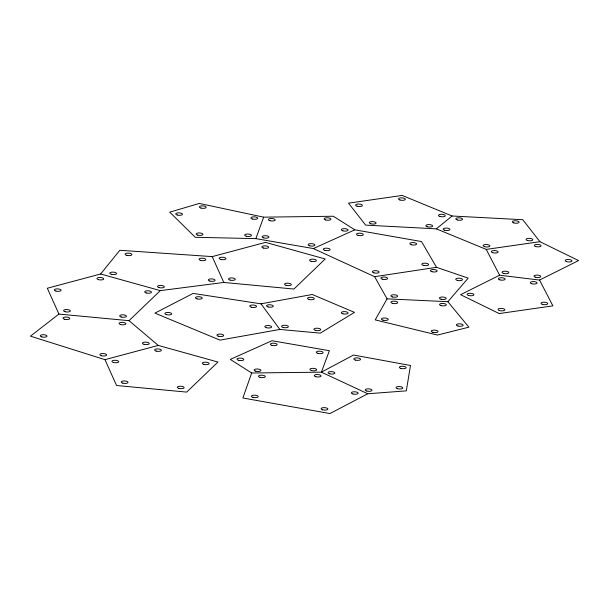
<?xml version="1.0" encoding="UTF-8"?>
<svg xmlns="http://www.w3.org/2000/svg" width="609" height="609" viewBox="0 0 609 609"><rect width="100%" height="100%" fill="white"/><g stroke="black" fill="none" stroke-linecap="round" stroke-linejoin="round"><path stroke-width="0.91" d="M251.677 372.99L242.869 397.989L329.949 413.557L367.783 393.757L406.317 390.864L410.481 365.484L353.532 355.032L321.385 372.168L251.677 372.99L230.309 359.386L271.979 340.713L329.393 350.715L321.385 372.168L367.783 393.757M255.871 238.629L263.667 217.162L333.336 216.248L354.826 229.829L421.512 241.552L436.508 267.321L468.184 278.138L447.843 301.691L387.073 298.852L374.619 276.684L313.353 248.563L255.871 238.629L195.261 237.289L169.721 212.153L199.31 203.444L263.667 217.162M387.073 298.852L375.228 319.892L437.468 335.049L468.877 327.178L447.843 301.691M100.622 274.004L119.821 250.276L212.206 256.61L265.509 242.374L325.198 258.992L293.919 289.047L223.8 282.454L160.312 290.622L100.622 274.004L47.319 288.24L58.921 314.077L129.039 320.677L158.264 345.425L217.961 362.043L186.681 392.097L116.563 385.505L104.961 359.66L30.45 336.153L58.921 314.077M129.039 320.677L160.312 290.622M452.122 216.005L402.199 195.443L348.508 203.147L365.651 225.124L436.318 228.839L452.122 216.005L522.788 219.72L539.932 241.689L578.55 260.576L539.528 280.049L499.601 275.215L460.587 294.68L499.205 313.566L552.896 305.855L539.528 280.049M313.353 248.563L354.826 229.829M104.961 359.66L158.264 345.425M261.002 303.83L312.257 294.482L354.484 312.379L320.273 333.138L279.843 329.439L219.948 340.134L154.907 313.117L193.114 293.416L261.002 303.83L279.843 329.439M374.619 276.684L436.508 267.321M436.318 228.839L486.241 249.401L539.932 241.689M486.241 249.401L499.601 275.215M212.206 256.61L223.8 282.454M355.382 360.071A3.395 1.226 3.2 0 0 360.597 359.34A3.395 1.226 3.2 0 0 355.633 357.955A3.395 1.226 3.2 0 0 355.382 360.071M400.943 368.43A3.395 1.226 3.2 0 0 406.157 367.699A3.395 1.226 3.2 0 0 401.202 366.313A3.395 1.226 3.2 0 0 400.943 368.43M397.616 388.732A3.395 1.226 3.2 0 0 402.823 387.994A3.395 1.226 3.2 0 0 397.867 386.616A3.395 1.226 3.2 0 0 397.616 388.732M366.785 391.047A3.395 1.226 3.2 0 0 371.992 390.308A3.395 1.226 3.2 0 0 367.037 388.93A3.395 1.226 3.2 0 0 366.785 391.047M329.667 373.781A3.395 1.226 3.2 0 0 334.874 373.043A3.395 1.226 3.2 0 0 329.918 371.665A3.395 1.226 3.2 0 0 329.667 373.781M315.835 376.705A3.395 1.226 3.2 0 0 321.042 375.974A3.395 1.226 3.2 0 0 316.086 374.588A3.395 1.226 3.2 0 0 315.835 376.705M352.946 393.97A3.395 1.226 3.2 0 0 358.161 393.239A3.395 1.226 3.2 0 0 353.205 391.853A3.395 1.226 3.2 0 0 352.946 393.97M322.686 409.819A3.395 1.226 3.2 0 0 327.901 409.081A3.395 1.226 3.2 0 0 322.937 407.703A3.395 1.226 3.2 0 0 322.686 409.819M253.024 397.357A3.395 1.226 3.2 0 0 258.231 396.626A3.395 1.226 3.2 0 0 253.275 395.241A3.395 1.226 3.2 0 0 253.024 397.357M260.066 377.359A3.395 1.226 3.2 0 0 265.273 376.628A3.395 1.226 3.2 0 0 260.317 375.243A3.395 1.226 3.2 0 0 260.066 377.359M238.614 360.3A3.395 1.226 3.2 0 0 243.821 359.561A3.395 1.226 3.2 0 0 238.865 358.183A3.395 1.226 3.2 0 0 238.614 360.3M271.949 345.356A3.395 1.226 3.2 0 0 277.164 344.625A3.395 1.226 3.2 0 0 272.208 343.24A3.395 1.226 3.2 0 0 271.949 345.356M317.883 353.365A3.395 1.226 3.2 0 0 323.097 352.634A3.395 1.226 3.2 0 0 318.134 351.248A3.395 1.226 3.2 0 0 317.883 353.365M311.473 370.523A3.395 1.226 3.2 0 0 316.688 369.792A3.395 1.226 3.2 0 0 311.724 368.407A3.395 1.226 3.2 0 0 311.473 370.523M255.704 371.178A3.395 1.226 3.2 0 0 260.918 370.447A3.395 1.226 3.2 0 0 255.963 369.062A3.395 1.226 3.2 0 0 255.704 371.178M457.938 325.998A3.395 1.226 3.2 0 0 463.152 325.267A3.395 1.226 3.2 0 0 458.196 323.881A3.395 1.226 3.2 0 0 457.938 325.998M432.816 332.293A3.395 1.226 3.2 0 0 438.023 331.562A3.395 1.226 3.2 0 0 433.068 330.177A3.395 1.226 3.2 0 0 432.816 332.293M383.023 320.167A3.395 1.226 3.2 0 0 388.23 319.436A3.395 1.226 3.2 0 0 383.274 318.05A3.395 1.226 3.2 0 0 383.023 320.167M392.5 303.343A3.395 1.226 3.2 0 0 397.707 302.612A3.395 1.226 3.2 0 0 392.752 301.227A3.395 1.226 3.2 0 0 392.5 303.343M441.114 305.611A3.395 1.226 3.2 0 0 446.321 304.881A3.395 1.226 3.2 0 0 441.365 303.495A3.395 1.226 3.2 0 0 441.114 305.611M263.72 237.875A3.395 1.226 3.2 0 0 268.927 237.137A3.395 1.226 3.2 0 0 263.971 235.759A3.395 1.226 3.2 0 0 263.72 237.875M269.954 220.694A3.395 1.226 3.2 0 0 275.169 219.963A3.395 1.226 3.2 0 0 270.206 218.578A3.395 1.226 3.2 0 0 269.954 220.694M325.693 219.963A3.395 1.226 3.2 0 0 330.9 219.232A3.395 1.226 3.2 0 0 325.944 217.847A3.395 1.226 3.2 0 0 325.693 219.963M342.882 230.834A3.395 1.226 3.2 0 0 348.089 230.103A3.395 1.226 3.2 0 0 343.133 228.718A3.395 1.226 3.2 0 0 342.882 230.834M309.707 245.815A3.395 1.226 3.2 0 0 314.914 245.084A3.395 1.226 3.2 0 0 309.958 243.699A3.395 1.226 3.2 0 0 309.707 245.815M197.742 235.127A3.395 1.226 3.2 0 0 202.957 234.396A3.395 1.226 3.2 0 0 197.994 233.011A3.395 1.226 3.2 0 0 197.742 235.127M177.31 215.023A3.395 1.226 3.2 0 0 182.525 214.284A3.395 1.226 3.2 0 0 177.562 212.906A3.395 1.226 3.2 0 0 177.31 215.023M200.978 208.057A3.395 1.226 3.2 0 0 206.192 207.319A3.395 1.226 3.2 0 0 201.236 205.941A3.395 1.226 3.2 0 0 200.978 208.057M252.469 219.027A3.395 1.226 3.2 0 0 257.676 218.288A3.395 1.226 3.2 0 0 252.72 216.911A3.395 1.226 3.2 0 0 252.469 219.027M246.226 236.201A3.395 1.226 3.2 0 0 251.441 235.47A3.395 1.226 3.2 0 0 246.478 234.084A3.395 1.226 3.2 0 0 246.226 236.201M392.409 296.941A3.395 1.226 3.2 0 0 397.616 296.21A3.395 1.226 3.2 0 0 392.66 294.825A3.395 1.226 3.2 0 0 392.409 296.941M382.444 279.204A3.395 1.226 3.2 0 0 387.651 278.473A3.395 1.226 3.2 0 0 382.696 277.087A3.395 1.226 3.2 0 0 382.444 279.204M431.956 271.713A3.395 1.226 3.2 0 0 437.163 270.982A3.395 1.226 3.2 0 0 432.207 269.597A3.395 1.226 3.2 0 0 431.956 271.713M457.29 280.368A3.395 1.226 3.2 0 0 462.505 279.638A3.395 1.226 3.2 0 0 457.542 278.252A3.395 1.226 3.2 0 0 457.29 280.368M441.023 299.209A3.395 1.226 3.2 0 0 446.23 298.479A3.395 1.226 3.2 0 0 441.274 297.093A3.395 1.226 3.2 0 0 441.023 299.209M324.894 250.36A3.395 1.226 3.2 0 0 330.101 249.629A3.395 1.226 3.2 0 0 325.145 248.244A3.395 1.226 3.2 0 0 324.894 250.36M358.077 235.371A3.395 1.226 3.2 0 0 363.284 234.64A3.395 1.226 3.2 0 0 358.328 233.255A3.395 1.226 3.2 0 0 358.077 235.371M411.418 244.749A3.395 1.226 3.2 0 0 416.632 244.019A3.395 1.226 3.2 0 0 411.669 242.633A3.395 1.226 3.2 0 0 411.418 244.749M423.422 265.364A3.395 1.226 3.2 0 0 428.629 264.633A3.395 1.226 3.2 0 0 423.674 263.248A3.395 1.226 3.2 0 0 423.422 265.364M373.903 272.855A3.395 1.226 3.2 0 0 379.118 272.124A3.395 1.226 3.2 0 0 374.154 270.739A3.395 1.226 3.2 0 0 373.903 272.855M342.882 313.787A3.395 1.226 3.2 0 0 348.089 313.056A3.395 1.226 3.2 0 0 343.133 311.671A3.395 1.226 3.2 0 0 342.882 313.787M315.515 330.39A3.395 1.226 3.2 0 0 320.722 329.659A3.395 1.226 3.2 0 0 315.767 328.274A3.395 1.226 3.2 0 0 315.515 330.39M283.162 327.436A3.395 1.226 3.2 0 0 288.377 326.706A3.395 1.226 3.2 0 0 283.421 325.32A3.395 1.226 3.2 0 0 283.162 327.436M268.097 306.944A3.395 1.226 3.2 0 0 273.304 306.213A3.395 1.226 3.2 0 0 268.348 304.827A3.395 1.226 3.2 0 0 268.097 306.944M309.098 299.468A3.395 1.226 3.2 0 0 314.305 298.737A3.395 1.226 3.2 0 0 309.349 297.352A3.395 1.226 3.2 0 0 309.098 299.468M218.494 336.252A3.395 1.226 3.2 0 0 223.701 335.521A3.395 1.226 3.2 0 0 218.745 334.143A3.395 1.226 3.2 0 0 218.494 336.252M166.455 314.64A3.395 1.226 3.2 0 0 171.669 313.909A3.395 1.226 3.2 0 0 166.706 312.524A3.395 1.226 3.2 0 0 166.455 314.64M197.019 298.874A3.395 1.226 3.2 0 0 202.234 298.144A3.395 1.226 3.2 0 0 197.27 296.766A3.395 1.226 3.2 0 0 197.019 298.874M251.334 307.21A3.395 1.226 3.2 0 0 256.541 306.479A3.395 1.226 3.2 0 0 251.586 305.094A3.395 1.226 3.2 0 0 251.334 307.21M266.407 327.703A3.395 1.226 3.2 0 0 271.614 326.972A3.395 1.226 3.2 0 0 266.658 325.587A3.395 1.226 3.2 0 0 266.407 327.703M370.714 223.739A3.395 1.226 3.2 0 0 376.088 223.13A3.395 1.226 3.2 0 0 371.338 221.646A3.395 1.226 3.2 0 0 370.714 223.739M357.003 206.162A3.395 1.226 3.2 0 0 362.37 205.553A3.395 1.226 3.2 0 0 357.62 204.068A3.395 1.226 3.2 0 0 357.003 206.162M399.953 199.988A3.395 1.226 3.2 0 0 405.32 199.387A3.395 1.226 3.2 0 0 400.577 197.902A3.395 1.226 3.2 0 0 399.953 199.988M439.896 216.439A3.395 1.226 3.2 0 0 445.263 215.837A3.395 1.226 3.2 0 0 440.513 214.353A3.395 1.226 3.2 0 0 439.896 216.439M427.244 226.708A3.395 1.226 3.2 0 0 432.618 226.106A3.395 1.226 3.2 0 0 427.868 224.622A3.395 1.226 3.2 0 0 427.244 226.708M492.75 252.697A3.395 1.226 3.2 0 0 498.116 252.088A3.395 1.226 3.2 0 0 493.374 250.603A3.395 1.226 3.2 0 0 492.75 252.697M535.699 246.523A3.395 1.226 3.2 0 0 541.074 245.922A3.395 1.226 3.2 0 0 536.323 244.437A3.395 1.226 3.2 0 0 535.699 246.523M566.598 261.634A3.395 1.226 3.2 0 0 571.965 261.033A3.395 1.226 3.2 0 0 567.215 259.548A3.395 1.226 3.2 0 0 566.598 261.634M535.38 277.209A3.395 1.226 3.2 0 0 540.754 276.608A3.395 1.226 3.2 0 0 536.004 275.123A3.395 1.226 3.2 0 0 535.38 277.209M503.437 273.342A3.395 1.226 3.2 0 0 508.812 272.741A3.395 1.226 3.2 0 0 504.062 271.256A3.395 1.226 3.2 0 0 503.437 273.342M444.555 230.194A3.395 1.226 3.2 0 0 449.922 229.593A3.395 1.226 3.2 0 0 445.171 228.109A3.395 1.226 3.2 0 0 444.555 230.194M457.199 219.925A3.395 1.226 3.2 0 0 462.566 219.324A3.395 1.226 3.2 0 0 457.816 217.839A3.395 1.226 3.2 0 0 457.199 219.925M513.73 222.902A3.395 1.226 3.2 0 0 519.096 222.293A3.395 1.226 3.2 0 0 514.346 220.808A3.395 1.226 3.2 0 0 513.73 222.902M527.44 240.479A3.395 1.226 3.2 0 0 532.814 239.87A3.395 1.226 3.2 0 0 528.064 238.385A3.395 1.226 3.2 0 0 527.44 240.479M484.49 246.645A3.395 1.226 3.2 0 0 489.864 246.044A3.395 1.226 3.2 0 0 485.114 244.559A3.395 1.226 3.2 0 0 484.49 246.645M499.441 310.529A3.395 1.226 3.2 0 0 504.808 309.92A3.395 1.226 3.2 0 0 500.058 308.436A3.395 1.226 3.2 0 0 499.441 310.529M468.542 295.418A3.395 1.226 3.2 0 0 473.916 294.817A3.395 1.226 3.2 0 0 469.166 293.325A3.395 1.226 3.2 0 0 468.542 295.418M499.761 279.843A3.395 1.226 3.2 0 0 505.127 279.242A3.395 1.226 3.2 0 0 500.377 277.75A3.395 1.226 3.2 0 0 499.761 279.843M531.703 283.71A3.395 1.226 3.2 0 0 537.069 283.109A3.395 1.226 3.2 0 0 532.319 281.624A3.395 1.226 3.2 0 0 531.703 283.71M542.391 304.355A3.395 1.226 3.2 0 0 547.757 303.754A3.395 1.226 3.2 0 0 543.015 302.27A3.395 1.226 3.2 0 0 542.391 304.355M263.408 248.03A3.395 1.226 3.2 0 0 268.622 247.3A3.395 1.226 3.2 0 0 263.667 245.914A3.395 1.226 3.2 0 0 263.408 248.03M311.161 261.322A3.395 1.226 3.2 0 0 316.375 260.591A3.395 1.226 3.2 0 0 311.42 259.206A3.395 1.226 3.2 0 0 311.161 261.322M286.139 285.37A3.395 1.226 3.2 0 0 291.353 284.639A3.395 1.226 3.2 0 0 286.397 283.254A3.395 1.226 3.2 0 0 286.139 285.37M230.05 280.087A3.395 1.226 3.2 0 0 235.257 279.356A3.395 1.226 3.2 0 0 230.301 277.978A3.395 1.226 3.2 0 0 230.05 280.087M220.77 259.419A3.395 1.226 3.2 0 0 225.977 258.688A3.395 1.226 3.2 0 0 221.021 257.303A3.395 1.226 3.2 0 0 220.77 259.419M126.702 255.331A3.395 1.226 3.2 0 0 131.909 254.6A3.395 1.226 3.2 0 0 126.954 253.215A3.395 1.226 3.2 0 0 126.702 255.331M200.612 260.401A3.395 1.226 3.2 0 0 205.819 259.662A3.395 1.226 3.2 0 0 200.863 258.285A3.395 1.226 3.2 0 0 200.612 260.401M209.892 281.069A3.395 1.226 3.2 0 0 215.099 280.338A3.395 1.226 3.2 0 0 210.143 278.952A3.395 1.226 3.2 0 0 209.892 281.069M159.101 287.608A3.395 1.226 3.2 0 0 164.308 286.869A3.395 1.226 3.2 0 0 159.352 285.492A3.395 1.226 3.2 0 0 159.101 287.608M111.348 274.309A3.395 1.226 3.2 0 0 116.555 273.578A3.395 1.226 3.2 0 0 111.599 272.193A3.395 1.226 3.2 0 0 111.348 274.309M113.525 362.469A3.395 1.226 3.2 0 0 118.732 361.738A3.395 1.226 3.2 0 0 113.776 360.353A3.395 1.226 3.2 0 0 113.525 362.469M156.17 351.081A3.395 1.226 3.2 0 0 161.377 350.35A3.395 1.226 3.2 0 0 156.422 348.965A3.395 1.226 3.2 0 0 156.17 351.081M203.924 364.372A3.395 1.226 3.2 0 0 209.131 363.642A3.395 1.226 3.2 0 0 204.175 362.256A3.395 1.226 3.2 0 0 203.924 364.372M178.901 388.42A3.395 1.226 3.2 0 0 184.108 387.689A3.395 1.226 3.2 0 0 179.153 386.304A3.395 1.226 3.2 0 0 178.901 388.42M122.805 383.137A3.395 1.226 3.2 0 0 128.012 382.406A3.395 1.226 3.2 0 0 123.056 381.021A3.395 1.226 3.2 0 0 122.805 383.137M55.883 291.049A3.395 1.226 3.2 0 0 61.09 290.31A3.395 1.226 3.2 0 0 56.135 288.932A3.395 1.226 3.2 0 0 55.883 291.049M98.529 279.66A3.395 1.226 3.2 0 0 103.736 278.93A3.395 1.226 3.2 0 0 98.78 277.544A3.395 1.226 3.2 0 0 98.529 279.66M146.282 292.952A3.395 1.226 3.2 0 0 151.489 292.221A3.395 1.226 3.2 0 0 146.533 290.836A3.395 1.226 3.2 0 0 146.282 292.952M121.26 317A3.395 1.226 3.2 0 0 126.466 316.261A3.395 1.226 3.2 0 0 121.511 314.883A3.395 1.226 3.2 0 0 121.26 317M65.163 311.717A3.395 1.226 3.2 0 0 70.37 310.986A3.395 1.226 3.2 0 0 65.414 309.6A3.395 1.226 3.2 0 0 65.163 311.717M41.808 336.906A3.395 1.226 3.2 0 0 47.015 336.176A3.395 1.226 3.2 0 0 42.059 334.79A3.395 1.226 3.2 0 0 41.808 336.906M64.577 319.253A3.395 1.226 3.2 0 0 69.791 318.522A3.395 1.226 3.2 0 0 64.828 317.137A3.395 1.226 3.2 0 0 64.577 319.253M120.673 324.528A3.395 1.226 3.2 0 0 125.88 323.798A3.395 1.226 3.2 0 0 120.925 322.412A3.395 1.226 3.2 0 0 120.673 324.528M144.059 344.329A3.395 1.226 3.2 0 0 149.266 343.598A3.395 1.226 3.2 0 0 144.31 342.212A3.395 1.226 3.2 0 0 144.059 344.329M101.414 355.717A3.395 1.226 3.2 0 0 106.621 354.986A3.395 1.226 3.2 0 0 101.665 353.601A3.395 1.226 3.2 0 0 101.414 355.717"/></g></svg>
